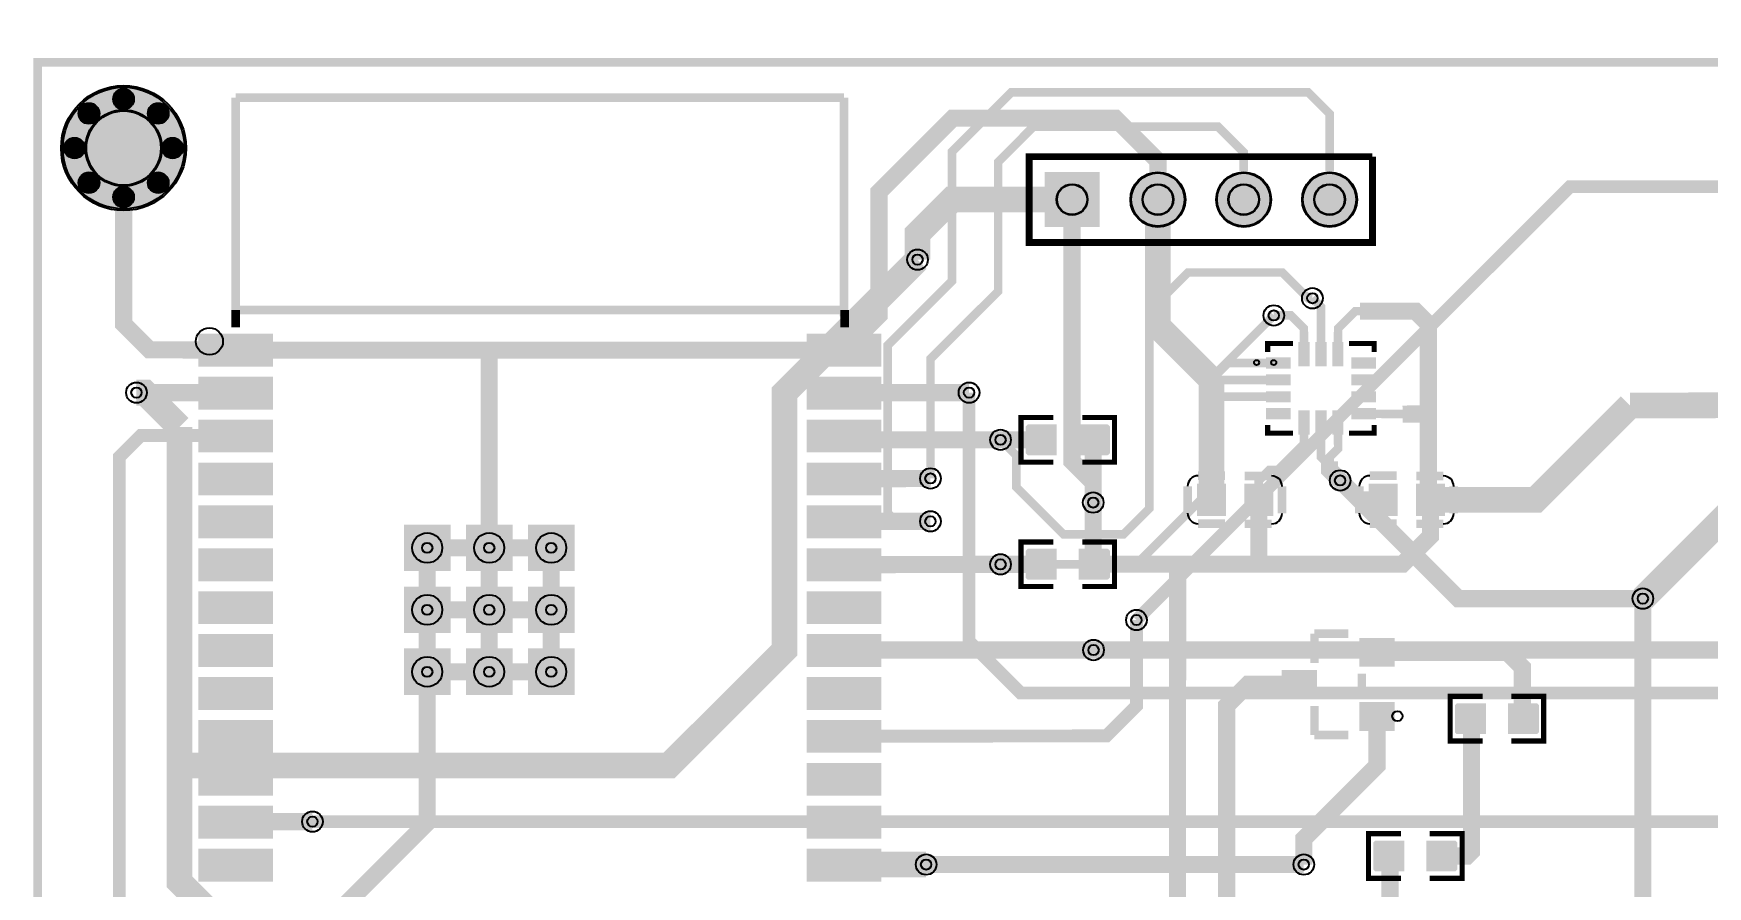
# Model space of a CAD drawing. Extents: x -5 to 3167, y -1975 to 34.
# Drawn here: x -5 to 1945, y -961 to 34 of the extents above; entities that cross this region are included whole.
import ezdxf

# ---------------------------------------------------------------- set-up
doc = ezdxf.new("R2010")
doc.units = 9
for name, color, linetype, true_color in [('BoardOutLine', 7, 'Continuous', 0xff00ff), ('BottomLayer', 7, 'Continuous', 0x0000ff), ('BottomSolderMaskLayer', 7, 'Continuous', 0xaa00ff), ('Document', 7, 'Continuous', 0xffffff), ('Hole', 7, 'Continuous', 0x222222), ('Multi-Layer', 7, 'Continuous', 0xc0c0c0), ('TopLayer', 7, 'Continuous', 0xff0000), ('TopPasteMaskLayer', 7, 'Continuous', 0x808080), ('TopSilkLayer', 7, 'Continuous', 0xffcc00), ('TopSolderMaskLayer', 7, 'Continuous', 0x800080)]:
    doc.layers.add(name, color=color, linetype=linetype, true_color=true_color)

msp = doc.modelspace()

# ---------------------------------------------------------------- hatches: boundary and pattern name
at = {"layer": 'BottomSolderMaskLayer'}
for points in [[(27.134, -100, 1), (172.86599999999999, -100, 1)], [(1173, -128.00000000000364), (1237, -128.00000000000364), (1237, -192.00000000000364), (1173, -192.00000000000364)], [(1273, -160, 1), (1337, -160, 1)], [(1373, -160, 1), (1437, -160, 1)], [(1473, -160, 1), (1537, -160, 1)]]:
    msp.add_hatch(color=256, dxfattribs=at).paths.add_polyline_path(points)
at = {"layer": 'Multi-Layer'}
for points in [[(29.134, -100, 1), (170.86599999999999, -100, 1)], [(87.8935, -42.91000000000349, 1), (112.1065, -42.91000000000349, 1)], [(47.54350000000146, -59.650000000001455, 1), (71.75650000000145, -59.650000000001455, 1)], [(128.24349999999853, -59.650000000001455, 1), (152.45649999999856, -59.650000000001455, 1)], [(30.803500000003492, -100, 1), (55.01650000000349, -100, 1)], [(144.9834999999965, -100, 1), (169.19649999999652, -100, 1)], [(47.54350000000146, -140.35000000000582, 1), (71.75650000000145, -140.35000000000582, 1)], [(128.24349999999853, -140.35000000000582, 1), (152.45649999999856, -140.35000000000582, 1)], [(1174, -129.00000000000364), (1236, -129.00000000000364), (1236, -191.00000000000728), (1174, -191.00000000000728)], [(1274, -160, 1), (1336, -160, 1)], [(1374, -160, 1), (1436, -160, 1)], [(1474, -160, 1), (1536, -160, 1)], [(87.8935, -157.09000000000378, 1), (112.1065, -157.09000000000378, 1)]]:
    msp.add_hatch(color=256, dxfattribs=at).paths.add_polyline_path(points)
at = {"layer": 'TopLayer'}
for points in [[(272.0060000000012, -316.90200000000186), (272.0060000000012, -354.3040000000037), (189.3289999999979, -354.3040000000037), (189.3289999999979, -316.90200000000186)], [(980.6719999999987, -316.90200000000186), (980.6719999999987, -354.3040000000037), (897.9939999999988, -354.3040000000037), (897.9939999999988, -316.90200000000186)], [(1469.8079999999973, -326.849000000002), (1480.8320000000022, -326.849000000002), (1480.8320000000022, -353.4230000000025), (1469.8079999999973, -353.4230000000025)], [(1489.4879999999976, -326.849000000002), (1500.5120000000024, -326.849000000002), (1500.5120000000024, -353.4230000000025), (1489.4879999999976, -353.4230000000025)], [(1509.1779999999999, -326.849000000002), (1520.2019999999975, -326.849000000002), (1520.2019999999975, -353.4230000000025), (1509.1779999999999, -353.4230000000025)], [(1432.0279999999984, -344.95800000000236), (1458.601999999999, -344.95800000000236), (1458.601999999999, -355.9820000000036), (1432.0279999999984, -355.9820000000036)], [(1531.398000000001, -344.95800000000236), (1557.9720000000016, -344.95800000000236), (1557.9720000000016, -355.9820000000036), (1531.398000000001, -355.9820000000036)], [(272.0060000000012, -366.90200000000186), (272.0060000000012, -404.3040000000037), (189.3289999999979, -404.3040000000037), (189.3289999999979, -366.90200000000186)], [(980.6719999999987, -366.90200000000186), (980.6719999999987, -404.3040000000037), (897.9939999999988, -404.3040000000037), (897.9939999999988, -366.90200000000186)], [(1432.0279999999984, -364.6480000000047), (1458.601999999999, -364.6480000000047), (1458.601999999999, -375.6720000000023), (1432.0279999999984, -375.6720000000023)], [(1531.398000000001, -364.6480000000047), (1557.9720000000016, -364.6480000000047), (1557.9720000000016, -375.6720000000023), (1531.398000000001, -375.6720000000023)], [(1432.0279999999984, -384.32800000000134), (1458.601999999999, -384.32800000000134), (1458.601999999999, -395.3520000000062), (1432.0279999999984, -395.3520000000062)], [(1531.398000000001, -384.32800000000134), (1557.9720000000016, -384.32800000000134), (1557.9720000000016, -395.3520000000062), (1531.398000000001, -395.3520000000062)], [(1432.0279999999984, -404.01800000000367), (1458.601999999999, -404.01800000000367), (1458.601999999999, -415.0420000000049), (1432.0279999999984, -415.0420000000049)], [(1469.8079999999973, -406.5770000000048), (1480.8320000000022, -406.5770000000048), (1480.8320000000022, -433.1510000000053), (1469.8079999999973, -433.1510000000053)], [(1489.4879999999976, -406.5770000000048), (1500.5120000000024, -406.5770000000048), (1500.5120000000024, -433.1510000000053), (1489.4879999999976, -433.1510000000053)], [(1509.1779999999999, -406.5770000000048), (1520.2019999999975, -406.5770000000048), (1520.2019999999975, -433.1510000000053), (1509.1779999999999, -433.1510000000053)], [(1531.398000000001, -404.01800000000367), (1557.9720000000016, -404.01800000000367), (1557.9720000000016, -415.0420000000049), (1531.398000000001, -415.0420000000049)], [(272.0060000000012, -416.90200000000186), (272.0060000000012, -454.3040000000037), (189.3289999999979, -454.3040000000037), (189.3289999999979, -416.90200000000186)], [(980.6719999999987, -416.90200000000186), (980.6719999999987, -454.3040000000037), (897.9939999999988, -454.3040000000037), (897.9939999999988, -416.90200000000186)], [(1186.2200000000012, -457.00800000000163), (1186.2200000000012, -422.992000000002), (1154.4689999999973, -422.992000000002), (1154.4689999999973, -457.00800000000163)], [(1213.7799999999988, -457.00800000000163), (1213.7799999999988, -422.992000000002), (1245.5310000000027, -422.992000000002), (1245.5310000000027, -457.00800000000163)], [(272.0060000000012, -466.90200000000186), (272.0060000000012, -504.3040000000037), (189.3289999999979, -504.3040000000037), (189.3289999999979, -466.90200000000186)], [(980.6719999999987, -466.90200000000186), (980.6719999999987, -504.3040000000037), (897.9939999999988, -504.3040000000037), (897.9939999999988, -466.90200000000186)], [(1351.6929999999993, -492.2830000000031), (1383.1889999999985, -492.2830000000031), (1383.1889999999985, -527.7170000000042), (1351.6929999999993, -527.7170000000042)], [(1406.8110000000015, -492.2830000000031), (1438.3070000000007, -492.2830000000031), (1438.3070000000007, -527.7170000000042), (1406.8110000000015, -527.7170000000042)], [(1551.6929999999993, -492.2830000000031), (1583.1889999999985, -492.2830000000031), (1583.1889999999985, -527.7170000000042), (1551.6929999999993, -527.7170000000042)], [(1606.8110000000015, -492.2830000000031), (1638.3070000000007, -492.2830000000031), (1638.3070000000007, -527.7170000000042), (1606.8110000000015, -527.7170000000042)], [(272.0060000000012, -516.9020000000019), (272.0060000000012, -554.3040000000037), (189.3289999999979, -554.3040000000037), (189.3289999999979, -516.9020000000019)], [(980.6719999999987, -516.9020000000019), (980.6719999999987, -554.3040000000037), (897.9939999999988, -554.3040000000037), (897.9939999999988, -516.9020000000019)], [(427.52999999999884, -592.0660000000025), (427.52999999999884, -539.7030000000013), (479.8919999999998, -539.7030000000013), (479.8919999999998, -592.0660000000025)], [(499.7679999999964, -592.0660000000025), (499.7679999999964, -539.7030000000013), (552.1299999999974, -539.7030000000013), (552.1299999999974, -592.0660000000025)], [(572.015999999996, -592.0660000000025), (572.015999999996, -539.7030000000013), (624.3780000000042, -539.7030000000013), (624.3780000000042, -592.0660000000025)], [(272.0060000000012, -566.9020000000019), (272.0060000000012, -604.3040000000037), (189.3289999999979, -604.3040000000037), (189.3289999999979, -566.9020000000019)], [(980.6719999999987, -566.9020000000019), (980.6719999999987, -604.3040000000037), (897.9939999999988, -604.3040000000037), (897.9939999999988, -566.9020000000019)], [(1186.2200000000012, -602.0080000000016), (1186.2200000000012, -567.992000000002), (1154.4689999999973, -567.992000000002), (1154.4689999999973, -602.0080000000016)], [(1213.7799999999988, -602.0080000000016), (1213.7799999999988, -567.992000000002), (1245.5310000000027, -567.992000000002), (1245.5310000000027, -602.0080000000016)], [(272.0060000000012, -616.9020000000019), (272.0060000000012, -654.3040000000037), (189.3289999999979, -654.3040000000037), (189.3289999999979, -616.9020000000019)], [(427.52999999999884, -664.3140000000021), (427.52999999999884, -611.9510000000009), (479.8919999999998, -611.9510000000009), (479.8919999999998, -664.3140000000021)], [(499.77300000000105, -664.3100000000013), (499.77300000000105, -611.9470000000001), (552.1349999999948, -611.9470000000001), (552.1349999999948, -664.3100000000013)], [(572.015999999996, -664.3140000000021), (572.015999999996, -611.9510000000009), (624.3780000000042, -611.9510000000009), (624.3780000000042, -664.3140000000021)], [(980.6719999999987, -616.9020000000019), (980.6719999999987, -654.3040000000037), (897.9939999999988, -654.3040000000037), (897.9939999999988, -616.9020000000019)], [(272.0060000000012, -666.9020000000019), (272.0060000000012, -704.3040000000037), (189.3289999999979, -704.3040000000037), (189.3289999999979, -666.9020000000019)], [(980.6719999999987, -666.9020000000019), (980.6719999999987, -704.3040000000037), (897.9939999999988, -704.3040000000037), (897.9939999999988, -666.9020000000019)], [(1579.9609999999957, -703.346000000005), (1540.5910000000003, -703.346000000005), (1540.5910000000003, -671.8500000000022), (1579.9609999999957, -671.8500000000022)], [(427.52999999999884, -736.5520000000033), (427.52999999999884, -684.1890000000021), (479.8919999999998, -684.1890000000021), (479.8919999999998, -736.5520000000033)], [(499.7679999999964, -736.5520000000033), (499.7679999999964, -684.1890000000021), (552.1299999999974, -684.1890000000021), (552.1299999999974, -736.5520000000033)], [(572.0149999999994, -736.5520000000033), (572.0149999999994, -684.1890000000021), (624.3770000000004, -684.1890000000021), (624.3770000000004, -736.5520000000033)], [(272.0060000000012, -716.9020000000019), (272.0060000000012, -754.3040000000037), (189.3289999999979, -754.3040000000037), (189.3289999999979, -716.9020000000019)], [(980.6719999999987, -716.9020000000019), (980.6719999999987, -754.3040000000037), (897.9939999999988, -754.3040000000037), (897.9939999999988, -716.9020000000019)], [(1489.4089999999997, -740.7459999999992), (1450.0390000000043, -740.7459999999992), (1450.0390000000043, -709.2500000000036), (1489.4089999999997, -709.2500000000036)], [(1579.9599999999991, -778.1500000000015), (1540.5899999999965, -778.1500000000015), (1540.5899999999965, -746.6540000000059), (1579.9599999999991, -746.6540000000059)], [(1686.2200000000012, -782.0080000000016), (1686.2200000000012, -747.992000000002), (1654.4689999999973, -747.992000000002), (1654.4689999999973, -782.0080000000016)], [(1713.7799999999988, -782.0080000000016), (1713.7799999999988, -747.992000000002), (1745.5310000000027, -747.992000000002), (1745.5310000000027, -782.0080000000016)], [(272.0060000000012, -766.9020000000019), (272.0060000000012, -804.3040000000037), (189.3289999999979, -804.3040000000037), (189.3289999999979, -766.9020000000019)], [(980.6719999999987, -766.9020000000019), (980.6719999999987, -804.3040000000037), (897.9939999999988, -804.3040000000037), (897.9939999999988, -766.9020000000019)], [(272.0060000000012, -816.9020000000019), (272.0060000000012, -854.3040000000037), (189.3289999999979, -854.3040000000037), (189.3289999999979, -816.9020000000019)], [(980.6719999999987, -816.9020000000019), (980.6719999999987, -854.3040000000037), (897.9939999999988, -854.3040000000037), (897.9939999999988, -816.9020000000019)], [(272.0060000000012, -866.9020000000019), (272.0060000000012, -904.3040000000037), (189.3289999999979, -904.3040000000037), (189.3289999999979, -866.9020000000019)], [(980.6719999999987, -866.9020000000019), (980.6719999999987, -904.3040000000037), (897.9939999999988, -904.3040000000037), (897.9939999999988, -866.9020000000019)], [(1591.2200000000012, -942.0080000000016), (1591.2200000000012, -907.992000000002), (1559.4689999999973, -907.992000000002), (1559.4689999999973, -942.0080000000016)], [(1618.7799999999988, -942.0080000000016), (1618.7799999999988, -907.992000000002), (1650.5310000000027, -907.992000000002), (1650.5310000000027, -942.0080000000016)], [(272.0060000000012, -916.9020000000019), (272.0060000000012, -954.3040000000037), (189.3289999999979, -954.3040000000037), (189.3289999999979, -916.9020000000019)], [(980.6719999999987, -916.9020000000019), (980.6719999999987, -954.3040000000037), (897.9939999999988, -954.3040000000037), (897.9939999999988, -916.9020000000019)]]:
    msp.add_hatch(color=256, dxfattribs=at).paths.add_polyline_path(points)
at = {"layer": 'TopPasteMaskLayer'}
for points in [[(272.0060000000012, -316.90200000000186), (272.0060000000012, -354.3040000000037), (189.3289999999979, -354.3040000000037), (189.3289999999979, -316.90200000000186)], [(980.6719999999987, -316.90200000000186), (980.6719999999987, -354.3040000000037), (897.9939999999988, -354.3040000000037), (897.9939999999988, -316.90200000000186)], [(1469.8079999999973, -326.849000000002), (1480.8320000000022, -326.849000000002), (1480.8320000000022, -353.4230000000025), (1469.8079999999973, -353.4230000000025)], [(1489.4879999999976, -326.849000000002), (1500.5120000000024, -326.849000000002), (1500.5120000000024, -353.4230000000025), (1489.4879999999976, -353.4230000000025)], [(1509.1779999999999, -326.849000000002), (1520.2019999999975, -326.849000000002), (1520.2019999999975, -353.4230000000025), (1509.1779999999999, -353.4230000000025)], [(1432.0279999999984, -344.95800000000236), (1458.601999999999, -344.95800000000236), (1458.601999999999, -355.9820000000036), (1432.0279999999984, -355.9820000000036)], [(1531.398000000001, -344.95800000000236), (1557.9720000000016, -344.95800000000236), (1557.9720000000016, -355.9820000000036), (1531.398000000001, -355.9820000000036)], [(272.0060000000012, -366.90200000000186), (272.0060000000012, -404.3040000000037), (189.3289999999979, -404.3040000000037), (189.3289999999979, -366.90200000000186)], [(980.6719999999987, -366.90200000000186), (980.6719999999987, -404.3040000000037), (897.9939999999988, -404.3040000000037), (897.9939999999988, -366.90200000000186)], [(1432.0279999999984, -364.6480000000047), (1458.601999999999, -364.6480000000047), (1458.601999999999, -375.6720000000023), (1432.0279999999984, -375.6720000000023)], [(1531.398000000001, -364.6480000000047), (1557.9720000000016, -364.6480000000047), (1557.9720000000016, -375.6720000000023), (1531.398000000001, -375.6720000000023)], [(1432.0279999999984, -384.32800000000134), (1458.601999999999, -384.32800000000134), (1458.601999999999, -395.3520000000062), (1432.0279999999984, -395.3520000000062)], [(1531.398000000001, -384.32800000000134), (1557.9720000000016, -384.32800000000134), (1557.9720000000016, -395.3520000000062), (1531.398000000001, -395.3520000000062)], [(1432.0279999999984, -404.01800000000367), (1458.601999999999, -404.01800000000367), (1458.601999999999, -415.0420000000049), (1432.0279999999984, -415.0420000000049)], [(1469.8079999999973, -406.5770000000048), (1480.8320000000022, -406.5770000000048), (1480.8320000000022, -433.1510000000053), (1469.8079999999973, -433.1510000000053)], [(1489.4879999999976, -406.5770000000048), (1500.5120000000024, -406.5770000000048), (1500.5120000000024, -433.1510000000053), (1489.4879999999976, -433.1510000000053)], [(1509.1779999999999, -406.5770000000048), (1520.2019999999975, -406.5770000000048), (1520.2019999999975, -433.1510000000053), (1509.1779999999999, -433.1510000000053)], [(1531.398000000001, -404.01800000000367), (1557.9720000000016, -404.01800000000367), (1557.9720000000016, -415.0420000000049), (1531.398000000001, -415.0420000000049)], [(272.0060000000012, -416.90200000000186), (272.0060000000012, -454.3040000000037), (189.3289999999979, -454.3040000000037), (189.3289999999979, -416.90200000000186)], [(980.6719999999987, -416.90200000000186), (980.6719999999987, -454.3040000000037), (897.9939999999988, -454.3040000000037), (897.9939999999988, -416.90200000000186)], [(1186.0239999999976, -424.25300000000425), (1186.0239999999976, -433.2280000000028), (1171.0639999999985, -433.2280000000028), (1171.0639999999985, -446.2200000000048), (1186.0239999999976, -446.2200000000048), (1186.0239999999976, -455.74900000000343), (1184.0559999999969, -457.7170000000042), (1152.953999999998, -457.7170000000042), (1150.9850000000006, -455.74900000000343), (1150.9850000000006, -424.25300000000425), (1152.953999999998, -422.28399999999965), (1184.0559999999969, -422.28399999999965)], [(1247.0480000000025, -422.28399999999965), (1215.551999999996, -422.28399999999965), (1213.5829999999987, -424.25300000000425), (1213.5829999999987, -433.2280000000028), (1228.1500000000015, -433.2280000000028), (1228.1500000000015, -446.2200000000048), (1213.5829999999987, -446.2200000000048), (1213.5829999999987, -455.74900000000343), (1215.551999999996, -457.7170000000042), (1247.0480000000025, -457.7170000000042), (1249.0160000000033, -455.74900000000343), (1249.0160000000033, -424.25300000000425)], [(272.0060000000012, -466.90200000000186), (272.0060000000012, -504.3040000000037), (189.3289999999979, -504.3040000000037), (189.3289999999979, -466.90200000000186)], [(980.6719999999987, -466.90200000000186), (980.6719999999987, -504.3040000000037), (897.9939999999988, -504.3040000000037), (897.9939999999988, -466.90200000000186)], [(1351.6929999999993, -492.2830000000031), (1383.1889999999985, -492.2830000000031), (1383.1889999999985, -527.7170000000042), (1351.6929999999993, -527.7170000000042)], [(1406.8110000000015, -492.2830000000031), (1438.3070000000007, -492.2830000000031), (1438.3070000000007, -527.7170000000042), (1406.8110000000015, -527.7170000000042)], [(1551.6929999999993, -492.2830000000031), (1583.1889999999985, -492.2830000000031), (1583.1889999999985, -527.7170000000042), (1551.6929999999993, -527.7170000000042)], [(1606.8110000000015, -492.2830000000031), (1638.3070000000007, -492.2830000000031), (1638.3070000000007, -527.7170000000042), (1606.8110000000015, -527.7170000000042)], [(272.0060000000012, -516.9020000000019), (272.0060000000012, -554.3040000000037), (189.3289999999979, -554.3040000000037), (189.3289999999979, -516.9020000000019)], [(980.6719999999987, -516.9020000000019), (980.6719999999987, -554.3040000000037), (897.9939999999988, -554.3040000000037), (897.9939999999988, -516.9020000000019)], [(427.52999999999884, -592.0660000000025), (427.52999999999884, -539.7030000000013), (479.8919999999998, -539.7030000000013), (479.8919999999998, -592.0660000000025)], [(499.7679999999964, -592.0660000000025), (499.7679999999964, -539.7030000000013), (552.1299999999974, -539.7030000000013), (552.1299999999974, -592.0660000000025)], [(572.015999999996, -592.0660000000025), (572.015999999996, -539.7030000000013), (624.3780000000042, -539.7030000000013), (624.3780000000042, -592.0660000000025)], [(272.0060000000012, -566.9020000000019), (272.0060000000012, -604.3040000000037), (189.3289999999979, -604.3040000000037), (189.3289999999979, -566.9020000000019)], [(980.6719999999987, -566.9020000000019), (980.6719999999987, -604.3040000000037), (897.9939999999988, -604.3040000000037), (897.9939999999988, -566.9020000000019)], [(1186.0239999999976, -569.2530000000042), (1186.0239999999976, -578.2280000000028), (1171.0639999999985, -578.2280000000028), (1171.0639999999985, -591.2200000000048), (1186.0239999999976, -591.2200000000048), (1186.0239999999976, -600.7490000000034), (1184.0559999999969, -602.7170000000042), (1152.953999999998, -602.7170000000042), (1150.9850000000006, -600.7490000000034), (1150.9850000000006, -569.2530000000042), (1152.953999999998, -567.2839999999997), (1184.0559999999969, -567.2839999999997)], [(1247.0480000000025, -567.2839999999997), (1215.551999999996, -567.2839999999997), (1213.5829999999987, -569.2530000000042), (1213.5829999999987, -578.2280000000028), (1228.1500000000015, -578.2280000000028), (1228.1500000000015, -591.2200000000048), (1213.5829999999987, -591.2200000000048), (1213.5829999999987, -600.7490000000034), (1215.551999999996, -602.7170000000042), (1247.0480000000025, -602.7170000000042), (1249.0160000000033, -600.7490000000034), (1249.0160000000033, -569.2530000000042)], [(272.0060000000012, -616.9020000000019), (272.0060000000012, -654.3040000000037), (189.3289999999979, -654.3040000000037), (189.3289999999979, -616.9020000000019)], [(427.52999999999884, -664.3140000000021), (427.52999999999884, -611.9510000000009), (479.8919999999998, -611.9510000000009), (479.8919999999998, -664.3140000000021)], [(499.77300000000105, -664.3100000000013), (499.77300000000105, -611.9470000000001), (552.1349999999948, -611.9470000000001), (552.1349999999948, -664.3100000000013)], [(572.015999999996, -664.3140000000021), (572.015999999996, -611.9510000000009), (624.3780000000042, -611.9510000000009), (624.3780000000042, -664.3140000000021)], [(980.6719999999987, -616.9020000000019), (980.6719999999987, -654.3040000000037), (897.9939999999988, -654.3040000000037), (897.9939999999988, -616.9020000000019)], [(272.0060000000012, -666.9020000000019), (272.0060000000012, -704.3040000000037), (189.3289999999979, -704.3040000000037), (189.3289999999979, -666.9020000000019)], [(980.6719999999987, -666.9020000000019), (980.6719999999987, -704.3040000000037), (897.9939999999988, -704.3040000000037), (897.9939999999988, -666.9020000000019)], [(1579.9609999999957, -703.346000000005), (1540.5910000000003, -703.346000000005), (1540.5910000000003, -671.8500000000022), (1579.9609999999957, -671.8500000000022)], [(427.52999999999884, -736.5520000000033), (427.52999999999884, -684.1890000000021), (479.8919999999998, -684.1890000000021), (479.8919999999998, -736.5520000000033)], [(499.7679999999964, -736.5520000000033), (499.7679999999964, -684.1890000000021), (552.1299999999974, -684.1890000000021), (552.1299999999974, -736.5520000000033)], [(572.0149999999994, -736.5520000000033), (572.0149999999994, -684.1890000000021), (624.3770000000004, -684.1890000000021), (624.3770000000004, -736.5520000000033)], [(272.0060000000012, -716.9020000000019), (272.0060000000012, -754.3040000000037), (189.3289999999979, -754.3040000000037), (189.3289999999979, -716.9020000000019)], [(980.6719999999987, -716.9020000000019), (980.6719999999987, -754.3040000000037), (897.9939999999988, -754.3040000000037), (897.9939999999988, -716.9020000000019)], [(1489.4089999999997, -740.7459999999992), (1450.0390000000043, -740.7459999999992), (1450.0390000000043, -709.2500000000036), (1489.4089999999997, -709.2500000000036)], [(1579.9599999999991, -778.1500000000015), (1540.5899999999965, -778.1500000000015), (1540.5899999999965, -746.6540000000059), (1579.9599999999991, -746.6540000000059)], [(1686.0239999999976, -749.2530000000042), (1686.0239999999976, -758.2280000000028), (1671.0639999999985, -758.2280000000028), (1671.0639999999985, -771.2200000000048), (1686.0239999999976, -771.2200000000048), (1686.0239999999976, -780.7490000000034), (1684.0559999999969, -782.7170000000042), (1652.953999999998, -782.7170000000042), (1650.9850000000006, -780.7490000000034), (1650.9850000000006, -749.2530000000042), (1652.953999999998, -747.2839999999997), (1684.0559999999969, -747.2839999999997)], [(1747.0480000000025, -747.2839999999997), (1715.551999999996, -747.2839999999997), (1713.5829999999987, -749.2530000000042), (1713.5829999999987, -758.2280000000028), (1728.1500000000015, -758.2280000000028), (1728.1500000000015, -771.2200000000048), (1713.5829999999987, -771.2200000000048), (1713.5829999999987, -780.7490000000034), (1715.551999999996, -782.7170000000042), (1747.0480000000025, -782.7170000000042), (1749.0160000000033, -780.7490000000034), (1749.0160000000033, -749.2530000000042)], [(272.0060000000012, -766.9020000000019), (272.0060000000012, -804.3040000000037), (189.3289999999979, -804.3040000000037), (189.3289999999979, -766.9020000000019)], [(980.6719999999987, -766.9020000000019), (980.6719999999987, -804.3040000000037), (897.9939999999988, -804.3040000000037), (897.9939999999988, -766.9020000000019)], [(272.0060000000012, -816.9020000000019), (272.0060000000012, -854.3040000000037), (189.3289999999979, -854.3040000000037), (189.3289999999979, -816.9020000000019)], [(980.6719999999987, -816.9020000000019), (980.6719999999987, -854.3040000000037), (897.9939999999988, -854.3040000000037), (897.9939999999988, -816.9020000000019)], [(272.0060000000012, -866.9020000000019), (272.0060000000012, -904.3040000000037), (189.3289999999979, -904.3040000000037), (189.3289999999979, -866.9020000000019)], [(980.6719999999987, -866.9020000000019), (980.6719999999987, -904.3040000000037), (897.9939999999988, -904.3040000000037), (897.9939999999988, -866.9020000000019)], [(1591.0239999999976, -909.2530000000042), (1591.0239999999976, -918.2280000000028), (1576.0639999999985, -918.2280000000028), (1576.0639999999985, -931.2200000000048), (1591.0239999999976, -931.2200000000048), (1591.0239999999976, -940.7490000000034), (1589.0559999999969, -942.7170000000042), (1557.953999999998, -942.7170000000042), (1555.9850000000006, -940.7490000000034), (1555.9850000000006, -909.2530000000042), (1557.953999999998, -907.2839999999997), (1589.0559999999969, -907.2839999999997)], [(1652.0480000000025, -907.2839999999997), (1620.551999999996, -907.2839999999997), (1618.5829999999987, -909.2530000000042), (1618.5829999999987, -918.2280000000028), (1633.1500000000015, -918.2280000000028), (1633.1500000000015, -931.2200000000048), (1618.5829999999987, -931.2200000000048), (1618.5829999999987, -940.7490000000034), (1620.551999999996, -942.7170000000042), (1652.0480000000025, -942.7170000000042), (1654.0160000000033, -940.7490000000034), (1654.0160000000033, -909.2530000000042)], [(272.0060000000012, -916.9020000000019), (272.0060000000012, -954.3040000000037), (189.3289999999979, -954.3040000000037), (189.3289999999979, -916.9020000000019)], [(980.6719999999987, -916.9020000000019), (980.6719999999987, -954.3040000000037), (897.9939999999988, -954.3040000000037), (897.9939999999988, -916.9020000000019)]]:
    msp.add_hatch(color=256, dxfattribs=at).paths.add_polyline_path(points)
at = {"layer": 'TopSolderMaskLayer'}
for points in [[(27.134, -100, 1), (172.86599999999999, -100, 1)], [(1173, -128.00000000000364), (1237, -128.00000000000364), (1237, -192.00000000000364), (1173, -192.00000000000364)], [(1273, -160, 1), (1337, -160, 1)], [(1373, -160, 1), (1437, -160, 1)], [(1473, -160, 1), (1537, -160, 1)], [(274.21636308218876, -316.44968557156244), (274.21636308218876, -354.7564595715885), (187.11836955242325, -354.7564595715885), (187.11836955242325, -316.44968557156244)], [(982.8826839206449, -316.44968557156244), (982.8826839206449, -354.7564595715885), (895.7836369178112, -354.7564595715885), (895.7836369178112, -316.44968557156244)], [(1468.8079999999973, -325.8487365945475), (1481.8320000000022, -325.8487365945475), (1481.8320000000022, -354.42266133584417), (1468.8079999999973, -354.42266133584417)], [(1488.4880000000048, -325.8487365945475), (1501.5119999999952, -325.8487365945475), (1501.5119999999952, -354.42266133584417), (1488.4880000000048, -354.42266133584417)], [(1508.1779999999999, -325.8487365945475), (1521.2019999999975, -325.8487365945475), (1521.2019999999975, -354.42266133584417), (1508.1779999999999, -354.42266133584417)], [(1431.0276613358437, -343.958000000006), (1459.601586077144, -343.958000000006), (1459.601586077144, -356.9820000000036), (1431.0276613358437, -356.9820000000036)], [(1530.397661335839, -343.958000000006), (1558.9715860771394, -343.958000000006), (1558.9715860771394, -356.9820000000036), (1530.397661335839, -356.9820000000036)], [(274.21636308218876, -366.44968557156244), (274.21636308218876, -404.7564595715885), (187.11836955242325, -404.7564595715885), (187.11836955242325, -366.44968557156244)], [(982.8826839206449, -366.44968557156244), (982.8826839206449, -404.7564595715885), (895.7836369178112, -404.7564595715885), (895.7836369178112, -366.44968557156244)], [(1431.0276613358437, -363.6480000000047), (1459.601586077144, -363.6480000000047), (1459.601586077144, -376.67199999999866), (1431.0276613358437, -376.67199999999866)], [(1530.397661335839, -363.6480000000047), (1558.9715860771394, -363.6480000000047), (1558.9715860771394, -376.67199999999866), (1530.397661335839, -376.67199999999866)], [(1431.0276613358437, -383.32800000000134), (1459.601586077144, -383.32800000000134), (1459.601586077144, -396.3520000000026), (1431.0276613358437, -396.3520000000026)], [(1530.397661335839, -383.32800000000134), (1558.9715860771394, -383.32800000000134), (1558.9715860771394, -396.3520000000026), (1530.397661335839, -396.3520000000026)], [(1431.0276613358437, -403.01800000000367), (1459.601586077144, -403.01800000000367), (1459.601586077144, -416.0420000000049), (1431.0276613358437, -416.0420000000049)], [(1468.8079999999973, -405.5773386641631), (1481.8320000000022, -405.5773386641631), (1481.8320000000022, -434.1512634054634), (1468.8079999999973, -434.1512634054634)], [(1488.4880000000048, -405.5773386641631), (1501.5119999999952, -405.5773386641631), (1501.5119999999952, -434.1512634054634), (1488.4880000000048, -434.1512634054634)], [(1508.1779999999999, -405.5773386641631), (1521.2019999999975, -405.5773386641631), (1521.2019999999975, -434.1512634054634), (1508.1779999999999, -434.1512634054634)], [(1530.397661335839, -403.01800000000367), (1558.9715860771394, -403.01800000000367), (1558.9715860771394, -416.0420000000049), (1530.397661335839, -416.0420000000049)], [(274.21636308218876, -416.44968557156244), (274.21636308218876, -454.7564595715885), (187.11836955242325, -454.7564595715885), (187.11836955242325, -416.44968557156244)], [(982.8826839206449, -416.44968557156244), (982.8826839206449, -454.7564595715885), (895.7836369178112, -454.7564595715885), (895.7836369178112, -416.44968557156244)], [(1187.2202834556374, -458.00800000000163), (1187.2202834556374, -421.992000000002), (1153.4692834556408, -421.992000000002), (1153.4692834556408, -458.00800000000163)], [(1212.7797165443626, -458.00800000000163), (1212.7797165443626, -421.992000000002), (1246.5307165443592, -421.992000000002), (1246.5307165443592, -458.00800000000163)], [(274.21636308218876, -466.44968557156244), (274.21636308218876, -504.7564595715885), (187.11836955242325, -504.7564595715885), (187.11836955242325, -466.44968557156244)], [(982.8826839206449, -466.44968557156244), (982.8826839206449, -504.7564595715885), (895.7836369178112, -504.7564595715885), (895.7836369178112, -466.44968557156244)], [(1350.6930635001263, -491.282971777724), (1384.1890635001255, -491.282971777724), (1384.1890635001255, -528.7170282222833), (1350.6930635001263, -528.7170282222833)], [(1405.8109364998672, -491.282971777724), (1439.3069364998737, -491.282971777724), (1439.3069364998737, -528.7170282222833), (1405.8109364998672, -528.7170282222833)], [(1550.6930635001263, -491.282971777724), (1584.1890635001255, -491.282971777724), (1584.1890635001255, -528.7170282222833), (1550.6930635001263, -528.7170282222833)], [(1605.8109364998672, -491.282971777724), (1639.3069364998737, -491.282971777724), (1639.3069364998737, -528.7170282222833), (1605.8109364998672, -528.7170282222833)], [(274.21636308218876, -516.4496855715624), (274.21636308218876, -554.7564595715885), (187.11836955242325, -554.7564595715885), (187.11836955242325, -516.4496855715624)], [(982.8826839206449, -516.4496855715624), (982.8826839206449, -554.7564595715885), (895.7836369178112, -554.7564595715885), (895.7836369178112, -516.4496855715624)], [(426.5300381956404, -593.066190978192), (426.5300381956404, -538.7031527825529), (480.89203819564136, -538.7031527825529), (480.89203819564136, -593.066190978192)], [(498.76796180436213, -593.066190978192), (498.76796180436213, -538.7031527825529), (553.1299618043631, -538.7031527825529), (553.1299618043631, -593.066190978192)], [(571.0158854130859, -593.066190978192), (571.0158854130859, -538.7031527825529), (625.3778854130869, -538.7031527825529), (625.3778854130869, -593.066190978192)], [(274.21636308218876, -566.4496855715624), (274.21636308218876, -604.7564595715885), (187.11836955242325, -604.7564595715885), (187.11836955242325, -566.4496855715624)], [(982.8826839206449, -566.4496855715624), (982.8826839206449, -604.7564595715885), (895.7836369178112, -604.7564595715885), (895.7836369178112, -566.4496855715624)], [(1187.2202834556374, -603.0080000000016), (1187.2202834556374, -566.992000000002), (1153.4692834556408, -566.992000000002), (1153.4692834556408, -603.0080000000016)], [(1212.7797165443626, -603.0080000000016), (1212.7797165443626, -566.992000000002), (1246.5307165443592, -566.992000000002), (1246.5307165443592, -603.0080000000016)], [(274.21636308218876, -616.4496855715624), (274.21636308218876, -654.7564595715885), (187.11836955242325, -654.7564595715885), (187.11836955242325, -616.4496855715624)], [(426.5300381956404, -665.3141145869158), (426.5300381956404, -610.9510763912767), (480.89203819564136, -610.9510763912767), (480.89203819564136, -665.3141145869158)], [(498.77315278255264, -665.309961804367), (498.77315278255264, -610.946923608728), (553.1351527825536, -610.946923608728), (553.1351527825536, -665.309961804367)], [(571.0158854130859, -665.3141145869158), (571.0158854130859, -610.9510763912767), (625.3778854130869, -610.9510763912767), (625.3778854130869, -665.3141145869158)], [(982.8826839206449, -616.4496855715624), (982.8826839206449, -654.7564595715885), (895.7836369178112, -654.7564595715885), (895.7836369178112, -616.4496855715624)], [(274.21636308218876, -666.4496855715624), (274.21636308218876, -704.7564595715885), (187.11836955242325, -704.7564595715885), (187.11836955242325, -666.4496855715624)], [(982.8826839206449, -666.4496855715624), (982.8826839206449, -704.7564595715885), (895.7836369178112, -704.7564595715885), (895.7836369178112, -666.4496855715624)], [(1580.9607967995908, -704.345872999751), (1539.5907967995954, -704.345872999751), (1539.5907967995954, -670.8498729997482), (1580.9607967995908, -670.8498729997482)], [(426.5300381956404, -737.5520381956412), (426.5300381956404, -683.1890000000058), (480.89203819564136, -683.1890000000058), (480.89203819564136, -737.5520381956412)], [(498.76796180436213, -737.5520381956412), (498.76796180436213, -683.1890000000058), (553.1299618043631, -683.1890000000058), (553.1299618043631, -737.5520381956412)], [(571.0148472174478, -737.5520381956412), (571.0148472174478, -683.1890000000058), (625.3768472174488, -683.1890000000058), (625.3768472174488, -737.5520381956412)], [(274.21636308218876, -716.4496855715624), (274.21636308218876, -754.7564595715885), (187.11836955242325, -754.7564595715885), (187.11836955242325, -716.4496855715624)], [(982.8826839206449, -716.4496855715624), (982.8826839206449, -754.7564595715885), (895.7836369178112, -754.7564595715885), (895.7836369178112, -716.4496855715624)], [(1490.4092032004046, -741.7458729997452), (1449.0392032004092, -741.7458729997452), (1449.0392032004092, -708.2498729997533), (1490.4092032004046, -708.2498729997533)], [(1580.9597459994911, -779.1501270002555), (1539.5897459994885, -779.1501270002555), (1539.5897459994885, -745.6541270002599), (1580.9597459994911, -745.6541270002599)], [(1687.2202834556374, -783.0080000000016), (1687.2202834556374, -746.992000000002), (1653.4692834556408, -746.992000000002), (1653.4692834556408, -783.0080000000016)], [(1712.7797165443626, -783.0080000000016), (1712.7797165443626, -746.992000000002), (1746.5307165443592, -746.992000000002), (1746.5307165443592, -783.0080000000016)], [(274.21636308218876, -766.4496855715624), (274.21636308218876, -804.7564595715885), (187.11836955242325, -804.7564595715885), (187.11836955242325, -766.4496855715624)], [(982.8826839206449, -766.4496855715624), (982.8826839206449, -804.7564595715885), (895.7836369178112, -804.7564595715885), (895.7836369178112, -766.4496855715624)], [(274.21636308218876, -816.4496855715624), (274.21636308218876, -854.7564595715885), (187.11836955242325, -854.7564595715885), (187.11836955242325, -816.4496855715624)], [(982.8826839206449, -816.4496855715624), (982.8826839206449, -854.7564595715885), (895.7836369178112, -854.7564595715885), (895.7836369178112, -816.4496855715624)], [(274.21636308218876, -866.4496855715624), (274.21636308218876, -904.7564595715885), (187.11836955242325, -904.7564595715885), (187.11836955242325, -866.4496855715624)], [(982.8826839206449, -866.4496855715624), (982.8826839206449, -904.7564595715885), (895.7836369178112, -904.7564595715885), (895.7836369178112, -866.4496855715624)], [(274.21636308218876, -916.4496855715624), (274.21636308218876, -954.7564595715885), (187.11836955242325, -954.7564595715885), (187.11836955242325, -916.4496855715624)], [(982.8826839206449, -916.4496855715624), (982.8826839206449, -954.7564595715885), (895.7836369178112, -954.7564595715885), (895.7836369178112, -916.4496855715624)], [(1592.2202834556374, -943.0080000000016), (1592.2202834556374, -906.992000000002), (1558.4692834556408, -906.992000000002), (1558.4692834556408, -943.0080000000016)], [(1617.7797165443626, -943.0080000000016), (1617.7797165443626, -906.992000000002), (1651.5307165443592, -906.992000000002), (1651.5307165443592, -943.0080000000016)]]:
    msp.add_hatch(color=256, dxfattribs=at).paths.add_polyline_path(points)

# ---------------------------------------------------------------- linework, layer by layer
at = {"layer": 'BoardOutLine', "const_width": 10}
msp.add_lwpolyline([(0, 0), (3110.230000000003, 0), (3110.230000000003, -1929.130000000001), (0, -1929.130000000001), (0, 0)], close=True, dxfattribs=at)
at = {"layer": 'BottomLayer'}
for points, const_width in [([(1505.0400000000009, -160.03000000000247), (1505.0400000000009, -60.030000000002474), (1480.0400000000009, -35.030000000002474), (1134.239999999998, -35.030000000002474), (1065.0400000000009, -104.2300000000032), (1065.0400000000009, -254.9300000000003), (990.0400000000009, -329.9300000000003), (990.0400000000009, -525.0300000000025), (1000.0400000000009, -535.0300000000025), (1040.0400000000009, -535.0300000000025)], 10), ([(1040.0400000000009, -485.0300000000025), (1040.0400000000009, -345.63000000000466), (1118.939999999995, -266.83000000000175), (1118.939999999995, -116.13000000000466), (1159.9400000000023, -75.03000000000247), (1375.0400000000009, -75.03000000000247), (1405.0400000000009, -105.03000000000247), (1405.0400000000009, -160.03000000000247)], 10), ([(1205, -160), (1205, -465), (1229.6599999999962, -489.6600000000035), (1229.6599999999962, -513.1310000000049)], 20), ([(1280, -650), (1785, -145), (2480, -145), (2530, -195), (2530, -245)], 15), ([(165.04000000000087, -819.5300000000025), (735.4400000000023, -819.5300000000025), (870.0400000000009, -685.0300000000025), (870.0400000000009, -385.0300000000025), (1025.0400000000009, -230.03000000000247)], 30), ([(1295, -384.5990000000056), (1295, -290), (1340, -245), (1450, -245), (1480, -275), (1485, -275)], 10), ([(1440.0400000000009, -295.0300000000025), (1365, -370.07000000000335), (1365, -500), (1317.229999999996, -547.7700000000041)], 10), ([(164.99899999999616, -425.00100000000384), (124.99899999999616, -385.00100000000384), (114.99899999999616, -385.00100000000384)], 30), ([(2425.040000000001, -920.0300000000025), (2425.040000000001, -840.0300000000025), (2320.040000000001, -735.0300000000025), (1145.0400000000009, -735.0300000000025), (1085, -674.9890000000014), (1085, -385)], 15), ([(1121.6990000000005, -440), (1140, -458.3010000000031), (1140, -495), (1195, -550), (1265, -550), (1295, -520), (1295, -384.5990000000056)], 10), ([(320, -885), (2150, -885), (2245, -980), (2505, -980), (2555, -930), (2555, -760), (2495, -700), (2495, -405)], 15), ([(164.99899999999616, -425.00100000000384), (164.99899999999616, -955.0010000000038), (338.97299999999814, -1128.9730000000018), (528.4729999999981, -1128.9730000000018), (629.5010000000038, -1230.0010000000038)], 30), ([(1517.3309999999983, -487.33100000000195), (1655.0299999999988, -625.0300000000025), (1870.0400000000009, -625.0300000000025)], 20), ([(1317.229999999996, -547.7700000000041), (1279.864999999998, -585.135000000002), (1121.688000000002, -585.135000000002)], 10), ([(1230, -685), (2369.9979999999996, -685), (2474.998999999996, -790.0010000000038), (2474.998999999996, -920.0010000000038)], 20), ([(1475, -935), (1035, -935)], 20)]:
    msp.add_lwpolyline(points, dxfattribs=dict(at, const_width=const_width))
at = {"layer": 'BottomSolderMaskLayer'}
for centre, radius in [((100, -100), 72.866), ((100, -100), 44.52922222222223), ((1305, -160), 32), ((1405, -160), 32), ((1505, -160), 32), ((1205, -160), 18.064516129032256), ((1305, -160), 18.064516129032256), ((1405, -160), 18.064516129032256), ((1505, -160), 18.064516129032256)]:
    msp.add_circle(centre, radius, dxfattribs=at)
at = {"layer": 'Document'}
for centre, radius in [((200, -325.3000000000029), 15.75), ((1440, -350), 2.9499999999999997), ((1584, -762.0000000000036), 5.91)]:
    msp.add_circle(centre, radius, dxfattribs=at)
at = {"layer": 'Hole'}
for centre in [(1025, -230), (1485, -275), (1440.0400000000009, -295.0300000000025), (115, -385), (1085, -385), (1121.699999999997, -440), (1040.0400000000009, -485.0300000000025), (1517.3299999999945, -487.33000000000175), (1229.6599999999962, -513.1300000000047), (1040, -535), (453.72000000000116, -565.8899999999994), (525.9499999999971, -565.8899999999994), (598.2000000000044, -565.8899999999994), (1121.6900000000023, -585.140000000003), (1870.0400000000009, -625.0300000000025), (453.73999999999796, -638.1300000000047), (525.9400000000023, -638.1300000000047), (598.239999999998, -638.1300000000047), (1280, -650), (1230, -685), (453.72000000000116, -710.380000000001), (525.9499999999971, -710.380000000001), (598.2000000000044, -710.380000000001), (320, -885), (1035, -935), (1475, -935)]:
    msp.add_circle(centre, 6, dxfattribs=at)
at = {"layer": 'Multi-Layer'}
for centre, radius in [((100, -100), 70.866), ((100, -42.91000000000349), 12.1065), ((100, -42.91100000000006), 6.89), ((59.650000000001455, -59.650000000001455), 12.1065), ((59.650000000001455, -59.650000000001455), 6.89), ((100, -100), 43.307), ((140.34999999999854, -59.650000000001455), 12.1065), ((140.34999999999854, -59.650000000001455), 6.89), ((42.91000000000349, -100), 12.1065), ((42.90799999999581, -100), 6.89), ((157.0899999999965, -100), 12.1065), ((157.09199999999691, -100), 6.0040000000000004), ((59.650000000001455, -140.35000000000582), 12.1065), ((59.650000000001455, -140.35000000000582), 6.89), ((140.34999999999854, -140.35000000000582), 12.1065), ((140.34999999999854, -140.35000000000582), 6.89), ((1305, -160), 31), ((1405, -160), 31), ((1505, -160), 31), ((100, -157.09000000000378), 12.1065), ((100, -157.08900000000358), 6.89), ((1205, -160), 17.5), ((1305, -160), 17.5), ((1405, -160), 17.5), ((1505, -160), 17.5), ((1025, -230), 12), ((1485, -275), 12), ((1440.0400000000009, -295.0300000000025), 12), ((115, -385), 12), ((1085, -385), 12), ((1121.699999999997, -440), 12), ((1040.0400000000009, -485.0300000000025), 12), ((1517.3299999999945, -487.33000000000175), 12), ((1229.6599999999962, -513.1300000000047), 12), ((1040, -535), 12), ((453.72000000000116, -565.8899999999994), 17.5), ((525.9499999999971, -565.8899999999994), 17.5), ((598.2000000000044, -565.8899999999994), 17.5), ((1121.6900000000023, -585.140000000003), 12), ((453.73999999999796, -638.1300000000047), 17.5), ((525.9400000000023, -638.1300000000047), 17.5), ((598.239999999998, -638.1300000000047), 17.5), ((1870.0400000000009, -625.0300000000025), 12), ((1280, -650), 12), ((1230, -685), 12), ((453.72000000000116, -710.380000000001), 17.5), ((525.9499999999971, -710.380000000001), 17.5), ((598.2000000000044, -710.380000000001), 17.5), ((320, -885), 12), ((1035, -935), 12), ((1475, -935), 12)]:
    msp.add_circle(centre, radius, dxfattribs=at)
at = {"layer": 'TopLayer'}
for points, const_width in [([(939.3399999999965, -335.63000000000466), (980.0400000000009, -294.9300000000003), (980.0400000000009, -151.2300000000032), (1066.239999999998, -65.03000000000247), (1255.0400000000009, -65.03000000000247), (1305.0400000000009, -115.03000000000247), (1305.0400000000009, -160.03000000000247)], 20), ([(230.66999999999825, -335.56900000000314), (129.99899999999616, -335.00100000000384), (100, -305.0020000000004), (100, -100)], 20), ([(1204.9989999999962, -160.00100000000384), (1064.9989999999962, -160.00100000000384), (1025, -199.99900000000343), (1025, -230)], 30), ([(1305, -160), (1305, -307.4770000000062), (1367.4400000000023, -369.9180000000051)], 30), ([(1495, -340.14000000000306), (1495, -285), (1485, -275)], 10), ([(1475.3400000000038, -340.130000000001), (1475.0400000000009, -310.0300000000025), (1460.0400000000009, -295.0300000000025), (1440.0400000000009, -295.0300000000025)], 10), ([(1514.6399999999994, -340.130000000001), (1515.0400000000009, -310.0300000000025), (1535.0400000000009, -290.0300000000025), (1540.5400000000009, -290.0300000000025)], 10), ([(1622.5599999999977, -510), (1620, -507.4400000000023), (1620, -305), (1605, -290), (1540.5690000000031, -290)], 20), ([(230.66999999999825, -335.57000000000335), (939.3300000000017, -335.57000000000335)], 20), ([(525.9400000000023, -565.9300000000039), (525.8399999999965, -335.5300000000061)], 20), ([(1367.4400000000023, -369.9180000000051), (1386.887999999999, -350.47000000000116), (1445.3199999999997, -350.47000000000116)], 10), ([(1367.4400000000023, -510), (1367.4400000000023, -369.9180000000051)], 30), ([(1445.3199999999997, -370.1600000000035), (1367.4400000000023, -370.1600000000035)], 10), ([(230.66999999999825, -385.57000000000335), (230.09999999999854, -385), (115, -385)], 20), ([(939.3300000000017, -385.56900000000314), (939.8989999999976, -385), (1085, -385)], 20), ([(1445.3199999999997, -389.84000000000015), (1367.4400000000023, -389.84000000000015)], 10), ([(1855.0400000000009, -400.0300000000025), (1745.0699999999997, -510), (1622.5599999999977, -510)], 30), ([(1622.5400000000009, -510.0300000000025), (1745.0400000000009, -510.0300000000025), (1855.0400000000009, -400.0300000000025)], 20), ([(2075.040000000001, -399.43000000000393), (1855.0400000000009, -400.0300000000025)], 30), ([(1544.6399999999994, -409.5300000000025), (1590.0400000000009, -410.0300000000025)], 10), ([(1620.0400000000009, -409.83000000000175), (1590.0400000000009, -410.0300000000025)], 20), ([(230.66999999999825, -435.57000000000335), (230.09999999999854, -435), (120, -435), (95, -460), (95, -660), (95, -1075)], 15), ([(939.3300000000017, -435.57000000000335), (943.7599999999948, -440), (1121.6990000000005, -440)], 20), ([(1475.3400000000038, -419.83000000000175), (1475.3400000000038, -444.63000000000466), (1445.0400000000009, -475.0300000000025), (1435.0400000000009, -475.0300000000025), (1422.5400000000009, -487.4300000000003), (1422.5400000000009, -510.0300000000025)], 10), ([(1495, -419.8600000000042), (1495, -460), (1505, -470), (1505, -475)], 10), ([(1514.6399999999994, -419.83000000000175), (1515.0400000000009, -450.0300000000025), (1505.0400000000009, -460.0300000000025), (1505.0400000000009, -465.0300000000025)], 10), ([(1121.6990000000005, -440), (1170.3400000000038, -440)], 20), ([(1229.6599999999962, -440), (1229.6599999999962, -513.1310000000049)], 20), ([(1517.3309999999983, -487.33100000000195), (1505, -475), (1505, -465)], 20), ([(1870.0400000000009, -625.0300000000025), (2014.5199999999968, -480.5500000000029), (2075, -480.5500000000029)], 30), ([(939.3399999999965, -485.5300000000061), (1040.0400000000009, -485.0300000000025)], 20), ([(1567.4400000000023, -510), (1540, -510), (1517.3309999999983, -487.33100000000195)], 20), ([(1229.6599999999962, -513.1310000000049), (1229.6599999999962, -585)], 20), ([(1395, -585), (1590, -585), (1622.5599999999977, -552.4400000000023), (1622.5599999999977, -510)], 20), ([(1422.5400000000009, -510.0300000000025), (1422.6399999999994, -585.0300000000025)], 20), ([(939.3300000000017, -535.5700000000033), (939.8999999999942, -535), (1040, -535)], 20), ([(453.7149999999965, -638.135000000002), (453.7149999999965, -565.8850000000057)], 20), ([(453.7149999999965, -565.8850000000057), (525.9449999999997, -565.8850000000057)], 20), ([(525.9449999999997, -565.8850000000057), (525.9550000000017, -638.125)], 20), ([(525.9449999999997, -565.8850000000057), (598.1949999999997, -565.8850000000057)], 20), ([(598.1949999999997, -638.135000000002), (598.1949999999997, -565.8850000000057)], 20), ([(1121.688000000002, -585.135000000002), (939.3399999999965, -585.5300000000061)], 20), ([(1170.3400000000038, -585.0300000000025), (1121.688000000002, -585.135000000002)], 20), ([(1229.6599999999962, -585), (1395, -585)], 20), ([(1327.6399999999994, -1134.9300000000003), (1328.0400000000009, -585.0300000000025)], 20), ([(1870.0400000000009, -625.0300000000025), (1870.0400000000009, -625.0300000000025), (1870.0400000000009, -1408.3300000000017)], 20), ([(453.7149999999965, -710.3750000000073), (453.7149999999965, -638.135000000002)], 20), ([(525.9400000000023, -638.1300000000047), (453.73999999999796, -638.1300000000047)], 20), ([(525.9400000000023, -638.1300000000047), (525.9400000000023, -710.3300000000054)], 20), ([(525.9400000000023, -638.1300000000047), (598.239999999998, -638.1300000000047)], 20), ([(598.1949999999997, -638.135000000002), (598.1949999999997, -710.3750000000073)], 20), ([(939.3399999999965, -785.5300000000061), (1245.0400000000009, -785.0300000000025), (1280.0400000000009, -750.0300000000025), (1280.0400000000009, -650.0300000000025)], 15), ([(939.3300000000017, -685.5690000000031), (939.8989999999976, -685), (1230, -685)], 20), ([(1560.270000000004, -687.6000000000058), (1711.9199999999983, -687.6000000000058), (1729.6599999999962, -705.3400000000038), (1729.6599999999962, -765.0010000000038)], 20), ([(360.00500000000466, -1044.4650000000038), (360.00500000000466, -979.9950000000063), (453.7149999999965, -886.2850000000035), (453.7149999999965, -710.3750000000073)], 20), ([(525.9449999999997, -710.3750000000073), (453.7149999999965, -710.3750000000073)], 20), ([(598.1949999999997, -710.3750000000073), (525.9449999999997, -710.3750000000073)], 20), ([(1469.7200000000012, -725), (1410.0699999999997, -725), (1385.0400000000009, -750.0300000000025), (1385.0400000000009, -1015.0300000000025), (1590.0400000000009, -1220.0300000000025)], 20), ([(1559.201000000001, -762.4000000000051), (1560.270000000004, -762.4000000000051), (1560.270000000004, -762.4000000000051), (1560.270000000004, -819.729000000003), (1474.9989999999962, -905.0010000000038), (1474.9989999999962, -935.0010000000038)], 20), ([(1670.3400000000038, -765), (1670.3400000000038, -919.6600000000035), (1665, -925), (1634.6599999999962, -925)], 20), ([(230.66999999999825, -885.5700000000033), (231.23999999999796, -885), (320, -885)], 20), ([(1665.3400000000038, -1325.0300000000025), (1665.0400000000009, -1105.0300000000025), (1575.3400000000038, -1015.3300000000054), (1575.3400000000038, -925.0300000000025)], 20), ([(939.3300000000017, -935.5700000000033), (939.8999999999942, -935), (1035, -935)], 30)]:
    msp.add_lwpolyline(points, dxfattribs=dict(at, const_width=const_width))
at = {"layer": 'TopSilkLayer'}
for points, const_width in [([(230.67199999999866, -41.353000000002794), (230.67199999999866, -295.2890000000043)], 10), ([(939.3340000000026, -41.353000000002794), (230.67199999999866, -41.353000000002794)], 10), ([(939.3340000000026, -41.353000000002794), (939.3340000000026, -295.9160000000047)], 10), ([(1555, -110), (1555, -210), (1155, -210), (1155, -110), (1230, -110)], 8), ([(1555, -110), (1230, -110)], 7.9921), ([(939.3340000000026, -288.75300000000425), (230.67199999999866, -288.75300000000425)], 10), ([(230.67199999999866, -288.75300000000425), (230.67199999999866, -308.7870000000039)], 10), ([(940.0030000000042, -308.7870000000039), (940.0030000000042, -288.75300000000425)], 10), ([(1462.3029999999999, -327.7870000000039), (1432.9449999999997, -327.7870000000039), (1432.9449999999997, -337.46100000000297)], 6), ([(1527.6970000000001, -327.7870000000039), (1557.0550000000003, -327.7870000000039), (1557.0550000000003, -337.46100000000297)], 6), ([(1183.2200000000012, -466.00800000000163), (1145.4689999999973, -466.00800000000163), (1145.4689999999973, -413.99200000000565), (1183.2200000000012, -413.99200000000565)], 6), ([(1216.7799999999988, -466.00800000000163), (1254.5309999999954, -466.00800000000163), (1254.5309999999954, -413.99200000000565), (1216.7799999999988, -413.99200000000565)], 6), ([(1462.3029999999999, -432.2130000000034), (1432.9449999999997, -432.2130000000034), (1432.9449999999997, -422.5390000000043)], 6), ([(1527.6970000000001, -432.2130000000034), (1557.0550000000003, -432.2130000000034), (1557.0550000000003, -422.5390000000043)], 6), ([(1383.3609999999971, -481.83300000000236), (1351.864999999998, -481.83300000000236)], 10), ([(1406.0339999999997, -482.0620000000017), (1437.5290000000023, -482.0620000000017)], 10), ([(1583.3609999999971, -481.83300000000236), (1551.864999999998, -481.83300000000236)], 10), ([(1606.0339999999997, -482.0620000000017), (1637.5290000000023, -482.0620000000017)], 10), ([(1339.6670000000013, -494.0310000000027), (1339.6670000000013, -525.5260000000017)], 10), ([(1449.7249999999985, -494.26100000000224), (1449.7249999999985, -525.7580000000016)], 10), ([(1539.6670000000013, -494.0310000000027), (1539.6670000000013, -525.5260000000017)], 10), ([(1649.7249999999985, -494.26100000000224), (1649.7249999999985, -525.7580000000016)], 10), ([(1383.3609999999971, -537.7230000000018), (1351.864999999998, -537.7230000000018)], 10), ([(1406.0339999999997, -537.9540000000015), (1437.5290000000023, -537.9540000000015)], 10), ([(1583.3609999999971, -537.7230000000018), (1551.864999999998, -537.7230000000018)], 10), ([(1606.0339999999997, -537.9540000000015), (1637.5290000000023, -537.9540000000015)], 10), ([(1183.2200000000012, -611.0080000000016), (1145.4689999999973, -611.0080000000016), (1145.4689999999973, -558.9920000000056), (1183.2200000000012, -558.9920000000056)], 6), ([(1216.7799999999988, -611.0080000000016), (1254.5309999999954, -611.0080000000016), (1254.5309999999954, -558.9920000000056), (1216.7799999999988, -558.9920000000056)], 6), ([(1487.440999999999, -699.961000000003), (1487.440999999999, -665.9450000000033)], 10), ([(1487.440999999999, -665.9450000000033), (1526.811999999998, -665.9450000000033)], 10), ([(1542.559000000001, -737.3610000000044), (1542.559000000001, -712.6390000000029)], 10), ([(1683.2200000000012, -791.0080000000016), (1645.4689999999973, -791.0080000000016), (1645.4689999999973, -738.9920000000056), (1683.2200000000012, -738.9920000000056)], 6), ([(1716.7799999999988, -791.0080000000016), (1754.5309999999954, -791.0080000000016), (1754.5309999999954, -738.9920000000056), (1716.7799999999988, -738.9920000000056)], 6), ([(1487.440999999999, -784.0550000000039), (1487.440999999999, -750.0390000000043)], 10), ([(1487.440999999999, -784.0550000000039), (1526.811999999998, -784.0550000000039)], 10), ([(1588.2200000000012, -951.0080000000016), (1550.4689999999973, -951.0080000000016), (1550.4689999999973, -898.9920000000056), (1588.2200000000012, -898.9920000000056)], 6), ([(1621.7799999999988, -951.0080000000016), (1659.5309999999954, -951.0080000000016), (1659.5309999999954, -898.9920000000056), (1621.7799999999988, -898.9920000000056)], 6)]:
    msp.add_lwpolyline(points, dxfattribs=dict(at, const_width=const_width))
msp.add_circle((1420, -350), 2.9499999999999997, dxfattribs=at)
for centre, start, end in [((1351.8629999999976, -494.0310000000027), 90, 180), ((1437.5270000409946, -494.26000000000204), 359.9953028545985, 90), ((1551.8629999999976, -494.0310000000027), 90, 180), ((1637.5270000409946, -494.26000000000204), 359.9953028545985, 90), ((1351.8629999590048, -525.5270000000019), 179.9953028545985, 270), ((1437.5270000000019, -525.7560000000012), 270, 0), ((1551.8629999590048, -525.5270000000019), 179.9953028545985, 270), ((1637.5270000000019, -525.7560000000012), 270, 0)]:
    msp.add_arc(centre, 12.198, start, end, dxfattribs=at)
at = {"layer": 'TopSolderMaskLayer'}
for centre, radius in [((100, -100), 72.866), ((100, -100), 44.52922222222223), ((1305, -160), 32), ((1405, -160), 32), ((1505, -160), 32), ((1205, -160), 18.064516129032256), ((1305, -160), 18.064516129032256), ((1405, -160), 18.064516129032256), ((1505, -160), 18.064516129032256)]:
    msp.add_circle(centre, radius, dxfattribs=at)

doc.saveas('drawing.dxf')
